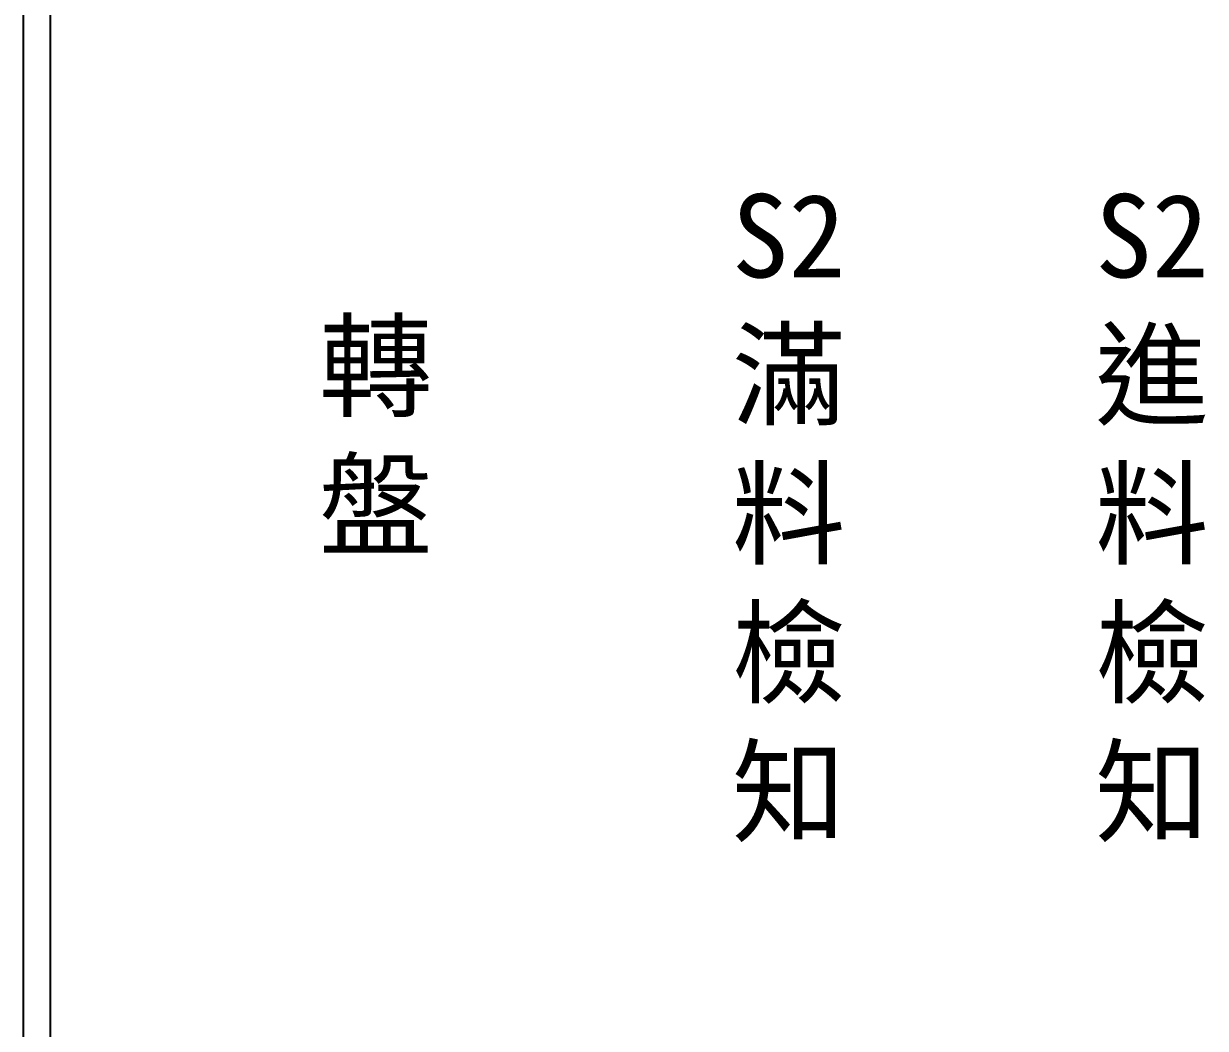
# Model space of a CAD drawing. Extents: x 325 to 612, y 3 to 207.
# Drawn here: x 325.3 to 380.6, y 50 to 97 of the extents above; entities that cross this region are included whole.
import ezdxf

# ---------------------------------------------------------------- set-up
doc = ezdxf.new("R2010")
doc.units = 0
doc.layers.get('0').update_dxf_attribs({"linetype": 'CONTINUOUS'})
doc.styles.add('CNS', font='romanc.shx', dxfattribs={"bigfont": 'chineset.shx'})

msp = doc.modelspace()

# ---------------------------------------------------------------- linework, layer by layer
for p, q in [((325.319, 3), (325.319, 206.969)), ((326.569, 4.25), (326.569, 205.719))]:
    msp.add_line(p, q)

# ---------------------------------------------------------------- texts
at = {"char_height": 3.9, "width": 4.96081, "attachment_point": 5, "style": 'CNS'}
for s, insert in [('{\\fDFKai-SB|b0|i0|c136|p65;S2\\P滿料檢知}', (361.091, 73.868)), ('{\\fDFKai-SB|b0|i0|c136|p65;S2進料檢知}', (378.078, 73.868)), ('{\\fDFKai-SB|b0|i0|c136|p65;轉盤}', (341.786, 77.59))]:
    msp.add_mtext(s, dxfattribs=dict(at, insert=insert))

doc.saveas('drawing.dxf')
